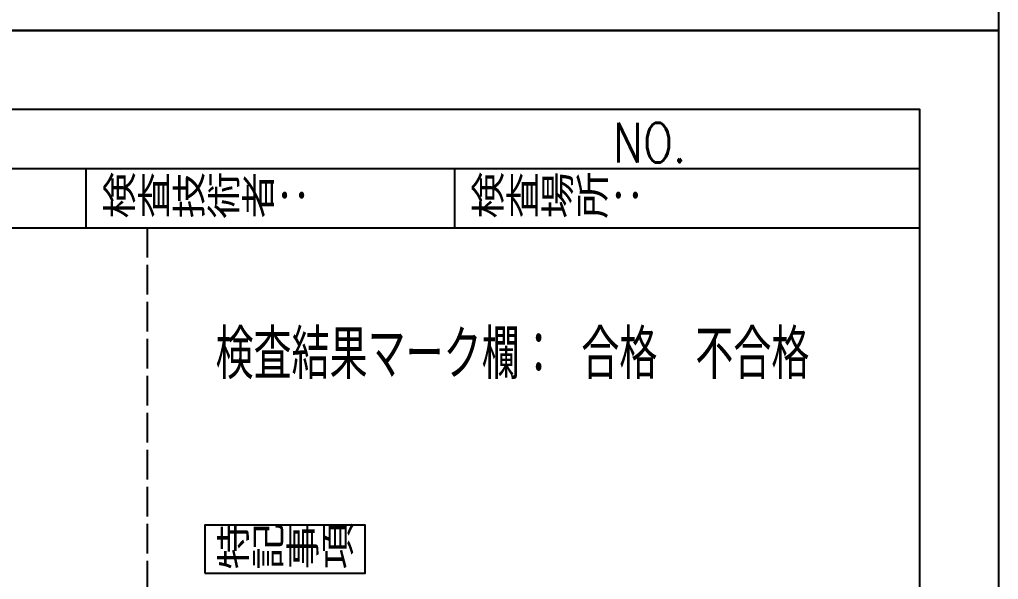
# Model space of a CAD drawing. Header units: millimetres. Extents: x 0 to 29624, y 0 to 14691.
# Drawn here: x 13562 to 14553, y 1820 to 2387 of the extents above; entities that cross this region are included whole.
import ezdxf

# ---------------------------------------------------------------- set-up
doc = ezdxf.new("R2010")
doc.units = ezdxf.units.MM
doc.header["$LTSCALE"] = 5
doc.linetypes.add('DASHED', pattern=[7.5, 6, -1.5])
doc.layers.get('0').update_dxf_attribs({"color": 255})
doc.layers.add('LAYER6', color=7, linetype='Continuous')
doc.layers.add('寸法', color=4, linetype='Continuous')
doc.styles.get("Standard").update_dxf_attribs({"font": 'simplex.shx', "width": 0.7, "height": 2.5, "bigfont": '@extfont2.shx'})
doc.styles.add('SUNPOU', font='simplex.shx', dxfattribs={"width": 0.7, "bigfont": 'extfont2.shx'})

msp = doc.modelspace()

# ---------------------------------------------------------------- linework, layer by layer
at = {"linetype": 'Continuous', "lineweight": -3}
for p, q in [((11269.183, 2236), (14473.183, 2236)), ((13629.183, 2176), (13629.183, 2236)), ((14002.483, 2176), (14002.483, 2236)), ((11269.183, 2176), (14473.183, 2176))]:
    msp.add_line(p, q, dxfattribs=at)
at = {"linetype": 'DASHED', "lineweight": -3}
msp.add_line((13690.981, 2176), (13690.981, 700), dxfattribs=at)
at = {"linetype": 'Continuous', "lineweight": -3}
for points in [[(11189.183, 4752), (14553.183, 4752), (14553.183, 2376), (11189.183, 2376)], [(11189.183, 2376), (14553.183, 2376), (14553.183, 0), (11189.183, 0)], [(11269.183, 2296), (14473.183, 2296), (14473.183, 80), (11269.183, 80)]]:
    msp.add_lwpolyline(points, close=True, dxfattribs=at)
at = {"layer": '寸法', "linetype": 'Continuous'}
msp.add_lwpolyline([(13749.398, 1826.083), (13911.761, 1826.083), (13911.761, 1874.827), (13749.398, 1874.827)], close=True, dxfattribs=at)

# ---------------------------------------------------------------- texts
at = {"layer": 'LAYER6', "color": 0, "linetype": 'Continuous', "lineweight": -3, "width": 0.8}
for s, p in [('NO.', (14162.972, 2242.209)), ('検査技術者：', (13644.926, 2186.926)), ('検査場所：', (14018.227, 2186.926)), ('特記事項', (13760.194, 1831.433))]:
    msp.add_text(s, height=40, dxfattribs=at).set_placement(p)
at = {"layer": 'LAYER6', "color": 0, "linetype": 'Continuous', "lineweight": -3, "style": 'SUNPOU', "width": 0.7}
msp.add_text('検査結果マーク欄： 合格\u3000不合格', height=50, dxfattribs=at).set_placement((13760.194, 2022.796))

doc.saveas('drawing.dxf')
